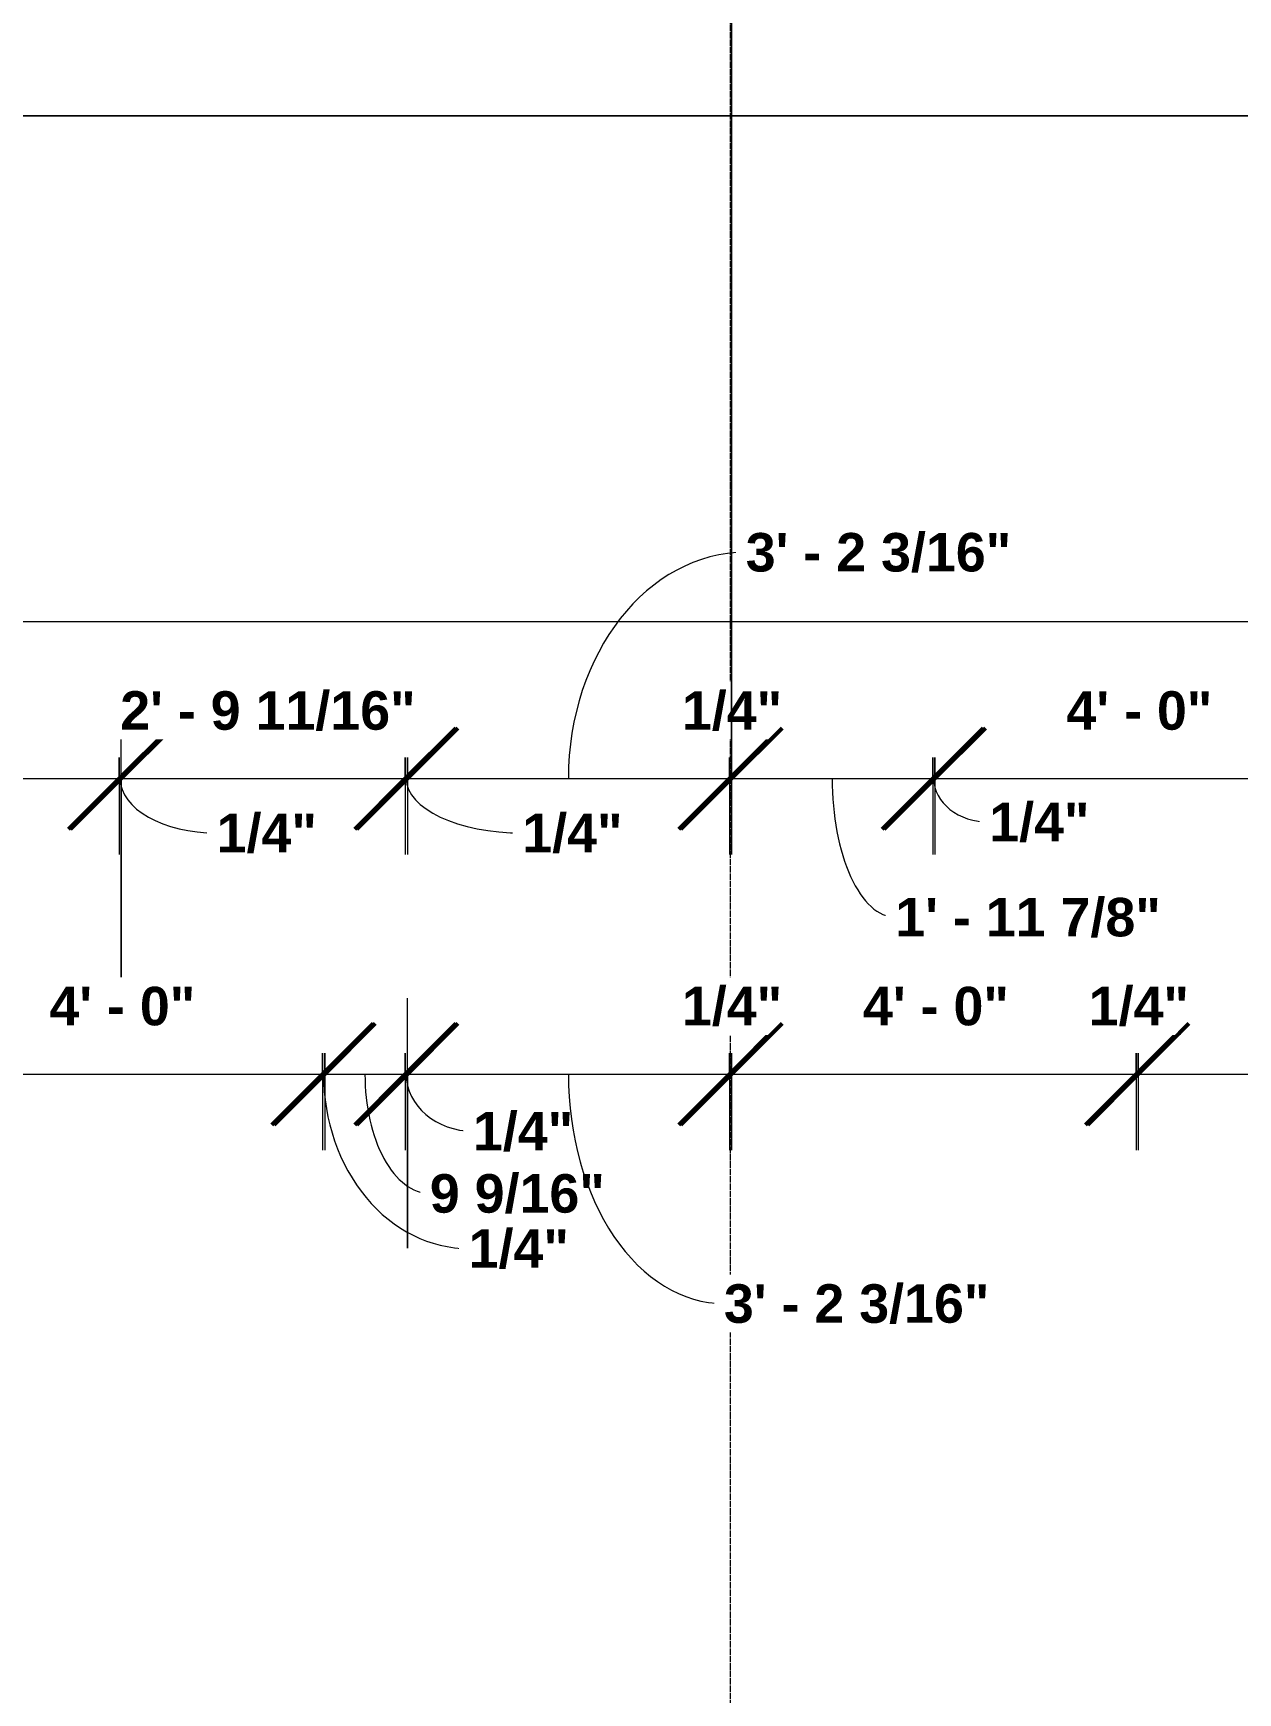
# Model space of a CAD drawing. Header units: inches. Extents: x 23906 to 26777, y -23220 to -20467.
# Drawn here: x 25029.7 to 25172.6, y -23079 to -22882.3 of the extents above; entities that cross this region are included whole.
import ezdxf

# ---------------------------------------------------------------- set-up
doc = ezdxf.new("R2010")
doc.units = ezdxf.units.IN
doc.header["$MEASUREMENT"] = 0
doc.linetypes.add('Grid Line 1_2_', pattern=[0.875, 0.5, -0.125, 0.125, -0.125])
for name, color, linetype, lineweight in [('A-ANNO-DIMS', 211, 'Continuous', 9), ('A-ANNO-DIMS-96', 211, 'Continuous', 9), ('A-SITE-ROAD', 130, 'Continuous', 140), ('A-SITE-SWLK', 140, 'Continuous', 140), ('C-TOPO', 7, 'Continuous', 20), ('S-GRID', 1, 'Continuous', 9)]:
    doc.layers.add(name, color=color, linetype=linetype, lineweight=lineweight)
doc.styles.add('Arial_B_1', font='arialbd.ttf', dxfattribs={"height": 4.566403})
doc.dimstyles.new('OD_Dimension_2_2', dxfattribs={"dimscale": 12, "dimtxt": 4.5, "dimasz": 1, "dimexe": 0.75, "dimexo": 0.5, "dimgap": 0.375, "dimtad": 1, "dimdec": 4, "dimrnd": 0.0625, "dimzin": 3, "dimdsep": 46, "dimlunit": 4, "dimtxsty": 'Arial_B_1', "dimblk1": 'OBLIQUE', "dimblk2": 'OBLIQUE', "dimsah": 1, "dimcen": 0.09, "dimdle": 0.75, "dimazin": 0, "dimtfac": 1, "dimtdec": 4, "dimtix": 1, "dimtmove": 1, "dimatfit": 3, "dimfxl": 1, "dimtvp": 1, "dimtfill": 1, "dimfrac": 2, "dimtolj": 1, "dimtzin": 0, "dimlwd": 13, "dimlwe": 13, "dimarcsym": 2})
doc.dimstyles.new('OD_Dimension_2_3', dxfattribs={"dimscale": 12, "dimtxt": 4.5, "dimasz": 1, "dimexe": 0.75, "dimexo": 0.5, "dimgap": 0.375, "dimtad": 1, "dimdec": 4, "dimrnd": 0.0625, "dimzin": 3, "dimdsep": 46, "dimlunit": 4, "dimtxsty": 'Arial_B_1', "dimblk1": 'OBLIQUE', "dimblk2": 'OBLIQUE', "dimsah": 1, "dimcen": 0.09, "dimdle": 0.75, "dimazin": 0, "dimtfac": 1, "dimtdec": 4, "dimtix": 1, "dimtmove": 0, "dimatfit": 3, "dimfxl": 1, "dimtvp": 1, "dimtfill": 1, "dimfrac": 2, "dimtolj": 1, "dimtzin": 0, "dimlwd": 13, "dimlwe": 13, "dimarcsym": 2})

# ---------------------------------------------------------------- blocks, each defined once
blk = doc.blocks.new('DIMBLOCK124-Enlarged First Floor Plan _East_')
at = {"layer": 'A-ANNO-DIMS-96', "lineweight": 13}
for p, q in [((24991.89, -22998.63), (24991.89, -22961.65)), ((25039.89, -22968.16), (25039.89, -22979.65)), ((25039.89, -22970.65), (25039.89, -22968.16)), ((24991.89, -22970.65), (25039.89, -22970.65)), ((24991.89, -22970.65), (24991.89, -22998.63))]:
    blk.add_line(p, q, dxfattribs=at)
at = {"layer": 'A-ANNO-DIMS-96', "lineweight": 50}
for p, q in [((24991.89, -22970.65), (24997.89, -22964.65)), ((25039.89, -22970.65), (25045.89, -22964.65)), ((24991.89, -22970.65), (24985.89, -22976.65)), ((25039.89, -22970.65), (25033.89, -22976.65))]:
    blk.add_line(p, q, dxfattribs=at)
at = {"layer": 'A-ANNO-DIMS-96', "color": 0, "lineweight": 13, "insert": (25007.5, -22960.29), "char_height": 4.566, "width": 20.1429, "attachment_point": 1, "line_spacing_factor": 0.938532, "style": 'Arial_B_1', "bg_fill": 3, "box_fill_scale": 1.25, "bg_fill_color": 0, "bg_fill_transparency": 0}
blk.add_mtext('4\' - 0"', dxfattribs=at)
blk = doc.blocks.new('_Oblique')
at = {"color": 0, "linetype": 'ByBlock', "lineweight": -2}
blk.add_line((-0.5, -0.5), (0.5, 0.5), dxfattribs=at)
blk = doc.blocks.new('DIMBLOCK125-Enlarged First Floor Plan _East_')
at = {"layer": 'A-ANNO-DIMS-96', "lineweight": 13}
for p, q in [((25040.14, -22998.63), (25040.14, -22961.65)), ((25039.89, -22968.16), (25039.89, -22979.65)), ((25039.89, -22970.65), (25039.89, -22968.16)), ((25039.89, -22970.65), (25040.14, -22970.65)), ((25040.14, -22970.65), (25040.14, -22998.63))]:
    blk.add_line(p, q, dxfattribs=at)
at = {"layer": 'A-ANNO-DIMS-96', "lineweight": 50}
for p, q in [((25039.89, -22970.65), (25045.89, -22964.65)), ((25040.14, -22970.65), (25046.14, -22964.65)), ((25039.89, -22970.65), (25033.89, -22976.65)), ((25040.14, -22970.65), (25034.14, -22976.65))]:
    blk.add_line(p, q, dxfattribs=at)
at = {"layer": 'A-ANNO-DIMS-96', "lineweight": 13}
blk.add_ellipse((25051.46, -22970.65), major_axis=(11.45, 0), ratio=0.562666, start_param=3.141593, end_param=4.712389, dxfattribs=at)
at = {"layer": 'A-ANNO-DIMS-96', "color": 0, "lineweight": 13, "insert": (25051.46, -22974.81), "char_height": 4.566, "width": 13.8, "attachment_point": 1, "line_spacing_factor": 0.938532, "style": 'Arial_B_1', "bg_fill": 3, "box_fill_scale": 1.25, "bg_fill_color": 0, "bg_fill_transparency": 0}
blk.add_mtext('1/4"', dxfattribs=at)
blk = doc.blocks.new('DIMBLOCK126-Enlarged First Floor Plan _East_')
at = {"layer": 'A-ANNO-DIMS-96', "lineweight": 13}
for p, q in [((25040.14, -22998.63), (25040.14, -22961.65)), ((25073.83, -22968.16), (25073.83, -22979.65)), ((25073.83, -22970.65), (25073.83, -22968.16)), ((25040.14, -22970.65), (25073.83, -22970.65)), ((25040.14, -22970.65), (25040.14, -22998.63))]:
    blk.add_line(p, q, dxfattribs=at)
at = {"layer": 'A-ANNO-DIMS-96', "lineweight": 50}
for p, q in [((25040.14, -22970.65), (25046.14, -22964.65)), ((25073.83, -22970.65), (25079.83, -22964.65)), ((25040.14, -22970.65), (25034.14, -22976.65)), ((25073.83, -22970.65), (25067.83, -22976.65))]:
    blk.add_line(p, q, dxfattribs=at)
at = {"layer": 'A-ANNO-DIMS-96', "color": 0, "lineweight": 13, "insert": (25040.02, -22960.29), "char_height": 4.5664, "width": 40.7143, "attachment_point": 1, "line_spacing_factor": 0.938532, "style": 'Arial_B_1', "bg_fill": 3, "box_fill_scale": 1.25, "bg_fill_color": 0, "bg_fill_transparency": 0}
blk.add_mtext('2\' - 9 11/16"', dxfattribs=at)
blk = doc.blocks.new('DIMBLOCK127-Enlarged First Floor Plan _East_')
at = {"layer": 'A-ANNO-DIMS-96', "lineweight": 50}
for p, q in [((25073.83, -22970.65), (25079.83, -22964.65)), ((25074.08, -22970.65), (25080.08, -22964.65)), ((25073.83, -22970.65), (25067.83, -22976.65)), ((25074.08, -22970.65), (25068.08, -22976.65))]:
    blk.add_line(p, q, dxfattribs=at)
at = {"layer": 'A-ANNO-DIMS-96', "lineweight": 13}
for p, q in [((25073.83, -22968.16), (25073.83, -22979.65)), ((25073.83, -22970.65), (25073.83, -22968.16)), ((25074.08, -22968.16), (25074.08, -22979.65)), ((25074.08, -22970.65), (25074.08, -22968.16)), ((25073.83, -22970.65), (25074.08, -22970.65))]:
    blk.add_line(p, q, dxfattribs=at)
blk.add_ellipse((25087.71, -22970.65), major_axis=(13.76, 0), ratio=0.468121, start_param=3.141593, end_param=4.712389, dxfattribs=at)
at = {"layer": 'A-ANNO-DIMS-96', "color": 0, "lineweight": 13, "insert": (25087.71, -22974.81), "char_height": 4.566, "width": 13.8, "attachment_point": 1, "line_spacing_factor": 0.938532, "style": 'Arial_B_1', "bg_fill": 3, "box_fill_scale": 1.25, "bg_fill_color": 0, "bg_fill_transparency": 0}
blk.add_mtext('1/4"', dxfattribs=at)
blk = doc.blocks.new('DIMBLOCK128-Enlarged First Floor Plan _East_')
at = {"layer": 'A-ANNO-DIMS-96', "lineweight": 50}
for p, q in [((25074.08, -22970.65), (25080.08, -22964.65)), ((25112.27, -22970.65), (25118.27, -22964.65)), ((25074.08, -22970.65), (25068.08, -22976.65)), ((25112.27, -22970.65), (25106.27, -22976.65))]:
    blk.add_line(p, q, dxfattribs=at)
at = {"layer": 'A-ANNO-DIMS-96', "lineweight": 13}
for p, q in [((25074.08, -22968.16), (25074.08, -22979.65)), ((25074.08, -22970.65), (25074.08, -22968.16)), ((25112.27, -22968.16), (25112.27, -22979.65)), ((25112.27, -22970.65), (25112.27, -22968.16)), ((25074.08, -22970.65), (25112.27, -22970.65))]:
    blk.add_line(p, q, dxfattribs=at)
blk.add_ellipse((25114.21, -22970.65), major_axis=(0, 26.83), ratio=0.784004, start_param=0, end_param=1.570796, dxfattribs=at)
at = {"layer": 'A-ANNO-DIMS-96', "color": 0, "lineweight": 13, "insert": (25114.21, -22941.53), "char_height": 4.5664, "width": 36.6, "attachment_point": 1, "line_spacing_factor": 0.938532, "style": 'Arial_B_1', "bg_fill": 3, "box_fill_scale": 1.25, "bg_fill_color": 0, "bg_fill_transparency": 0}
blk.add_mtext('3\' - 2 3/16"', dxfattribs=at)
blk = doc.blocks.new('DIMBLOCK129-Enlarged First Floor Plan _East_')
at = {"layer": 'A-ANNO-DIMS-96', "lineweight": 13}
for p, q in [((25112.52, -22804.62), (25112.52, -22979.65)), ((25112.52, -22970.65), (25112.52, -22804.62)), ((25112.27, -22968.16), (25112.27, -22979.65)), ((25112.27, -22970.65), (25112.27, -22968.16)), ((25112.27, -22970.65), (25112.52, -22970.65))]:
    blk.add_line(p, q, dxfattribs=at)
at = {"layer": 'A-ANNO-DIMS-96', "lineweight": 50}
for p, q in [((25112.27, -22970.65), (25118.27, -22964.65)), ((25112.52, -22970.65), (25118.52, -22964.65)), ((25112.27, -22970.65), (25106.27, -22976.65)), ((25112.52, -22970.65), (25106.52, -22976.65))]:
    blk.add_line(p, q, dxfattribs=at)
at = {"layer": 'A-ANNO-DIMS-96', "color": 0, "lineweight": 13, "insert": (25106.64, -22960.29), "char_height": 4.566, "width": 13.8, "attachment_point": 1, "line_spacing_factor": 0.938532, "style": 'Arial_B_1', "bg_fill": 3, "box_fill_scale": 1.25, "bg_fill_color": 0, "bg_fill_transparency": 0}
blk.add_mtext('1/4"', dxfattribs=at)
blk = doc.blocks.new('DIMBLOCK130-Enlarged First Floor Plan _East_')
at = {"layer": 'A-ANNO-DIMS-96', "lineweight": 13}
for p, q in [((25112.52, -22804.62), (25112.52, -22979.65)), ((25112.52, -22970.65), (25112.52, -22804.62)), ((25136.39, -22968.16), (25136.39, -22979.65)), ((25136.39, -22970.65), (25136.39, -22968.16)), ((25112.52, -22970.65), (25136.39, -22970.65))]:
    blk.add_line(p, q, dxfattribs=at)
at = {"layer": 'A-ANNO-DIMS-96', "lineweight": 50}
for p, q in [((25112.52, -22970.65), (25118.52, -22964.65)), ((25136.39, -22970.65), (25142.39, -22964.65)), ((25112.52, -22970.65), (25106.52, -22976.65)), ((25136.39, -22970.65), (25130.39, -22976.65))]:
    blk.add_line(p, q, dxfattribs=at)
at = {"layer": 'A-ANNO-DIMS-96', "lineweight": 13}
blk.add_ellipse((25131.95, -22970.65), major_axis=(0, 16.42), ratio=0.456341, start_param=1.570796, end_param=3.141593, dxfattribs=at)
at = {"layer": 'A-ANNO-DIMS-96', "color": 0, "lineweight": 13, "insert": (25131.95, -22984.79), "char_height": 4.5664, "width": 36.6, "attachment_point": 1, "line_spacing_factor": 0.938532, "style": 'Arial_B_1', "bg_fill": 3, "box_fill_scale": 1.25, "bg_fill_color": 0, "bg_fill_transparency": 0}
blk.add_mtext('1\' - 11 7/8"', dxfattribs=at)
blk = doc.blocks.new('DIMBLOCK131-Enlarged First Floor Plan _East_')
at = {"layer": 'A-ANNO-DIMS-96', "lineweight": 50}
for p, q in [((25136.39, -22970.65), (25142.39, -22964.65)), ((25136.64, -22970.65), (25142.64, -22964.65)), ((25136.39, -22970.65), (25130.39, -22976.65)), ((25136.64, -22970.65), (25130.64, -22976.65))]:
    blk.add_line(p, q, dxfattribs=at)
at = {"layer": 'A-ANNO-DIMS-96', "lineweight": 13}
for p, q in [((25136.39, -22968.16), (25136.39, -22979.65)), ((25136.39, -22970.65), (25136.39, -22968.16)), ((25136.64, -22968.16), (25136.64, -22979.65)), ((25136.64, -22970.65), (25136.64, -22968.16)), ((25136.39, -22970.65), (25136.64, -22970.65))]:
    blk.add_line(p, q, dxfattribs=at)
blk.add_ellipse((25143.09, -22970.65), major_axis=(6.58, 0), ratio=0.783622, start_param=3.141593, end_param=4.712389, dxfattribs=at)
at = {"layer": 'A-ANNO-DIMS-96', "color": 0, "lineweight": 13, "insert": (25143.09, -22973.52), "char_height": 4.566, "width": 13.8, "attachment_point": 1, "line_spacing_factor": 0.938532, "style": 'Arial_B_1', "bg_fill": 3, "box_fill_scale": 1.25, "bg_fill_color": 0, "bg_fill_transparency": 0}
blk.add_mtext('1/4"', dxfattribs=at)
blk = doc.blocks.new('DIMBLOCK132-Enlarged First Floor Plan _East_')
at = {"layer": 'A-ANNO-DIMS-96', "lineweight": 50}
for p, q in [((25136.64, -22970.65), (25142.64, -22964.65)), ((25184.64, -22970.65), (25190.64, -22964.65)), ((25136.64, -22970.65), (25130.64, -22976.65)), ((25184.64, -22970.65), (25178.64, -22976.65))]:
    blk.add_line(p, q, dxfattribs=at)
at = {"layer": 'A-ANNO-DIMS-96', "lineweight": 13}
for p, q in [((25136.64, -22968.16), (25136.64, -22979.65)), ((25136.64, -22970.65), (25136.64, -22968.16)), ((25184.64, -22968.16), (25184.64, -22979.65)), ((25184.64, -22970.65), (25184.64, -22968.16)), ((25136.64, -22970.65), (25184.64, -22970.65))]:
    blk.add_line(p, q, dxfattribs=at)
at = {"layer": 'A-ANNO-DIMS-96', "color": 0, "lineweight": 13, "insert": (25152.25, -22960.29), "char_height": 4.566, "width": 20.1429, "attachment_point": 1, "line_spacing_factor": 0.938532, "style": 'Arial_B_1', "bg_fill": 3, "box_fill_scale": 1.25, "bg_fill_color": 0, "bg_fill_transparency": 0}
blk.add_mtext('4\' - 0"', dxfattribs=at)
blk = doc.blocks.new('DIMBLOCK222-Enlarged First Floor Plan _East_')
at = {"layer": 'A-ANNO-DIMS-96', "lineweight": 50}
for p, q in [((25016.02, -23005.69), (25022.02, -22999.69)), ((25064.02, -23005.69), (25070.02, -22999.69)), ((25016.02, -23005.69), (25010.02, -23011.69)), ((25064.02, -23005.69), (25058.02, -23011.69))]:
    blk.add_line(p, q, dxfattribs=at)
at = {"layer": 'A-ANNO-DIMS-96', "lineweight": 13}
for p, q in [((25016.02, -23003.2), (25016.02, -23014.69)), ((25016.02, -23005.69), (25016.02, -23003.2)), ((25064.02, -23003.2), (25064.02, -23014.69)), ((25064.02, -23005.69), (25064.02, -23003.2)), ((25016.02, -23005.69), (25064.02, -23005.69))]:
    blk.add_line(p, q, dxfattribs=at)
at = {"layer": 'A-ANNO-DIMS-96', "color": 0, "lineweight": 13, "insert": (25031.62, -22995.33), "char_height": 4.566, "width": 20.1429, "attachment_point": 1, "line_spacing_factor": 0.938532, "style": 'Arial_B_1', "bg_fill": 3, "box_fill_scale": 1.25, "bg_fill_color": 0, "bg_fill_transparency": 0}
blk.add_mtext('4\' - 0"', dxfattribs=at)
blk = doc.blocks.new('DIMBLOCK223-Enlarged First Floor Plan _East_')
at = {"layer": 'A-ANNO-DIMS-96', "lineweight": 50}
for p, q in [((25064.02, -23005.69), (25070.02, -22999.69)), ((25064.27, -23005.69), (25070.27, -22999.69)), ((25064.02, -23005.69), (25058.02, -23011.69)), ((25064.27, -23005.69), (25058.27, -23011.69))]:
    blk.add_line(p, q, dxfattribs=at)
at = {"layer": 'A-ANNO-DIMS-96', "lineweight": 13}
for p, q in [((25064.02, -23003.2), (25064.02, -23014.69)), ((25064.02, -23005.69), (25064.02, -23003.2)), ((25064.27, -23003.2), (25064.27, -23014.69)), ((25064.27, -23005.69), (25064.27, -23003.2)), ((25064.02, -23005.69), (25064.27, -23005.69))]:
    blk.add_line(p, q, dxfattribs=at)
blk.add_ellipse((25081.35, -23005.69), major_axis=(0, 20.67), ratio=0.832814, start_param=1.570796, end_param=3.141593, dxfattribs=at)
at = {"layer": 'A-ANNO-DIMS-96', "color": 0, "lineweight": 13, "insert": (25081.35, -23024.07), "char_height": 4.566, "width": 13.8, "attachment_point": 1, "line_spacing_factor": 0.938532, "style": 'Arial_B_1', "bg_fill": 3, "box_fill_scale": 1.25, "bg_fill_color": 0, "bg_fill_transparency": 0}
blk.add_mtext('1/4"', dxfattribs=at)
blk = doc.blocks.new('DIMBLOCK224-Enlarged First Floor Plan _East_')
at = {"layer": 'A-ANNO-DIMS-96', "lineweight": 50}
for p, q in [((25064.27, -23005.69), (25070.27, -22999.69)), ((25073.83, -23005.69), (25079.83, -22999.69)), ((25064.27, -23005.69), (25058.27, -23011.69)), ((25073.83, -23005.69), (25067.83, -23011.69))]:
    blk.add_line(p, q, dxfattribs=at)
at = {"layer": 'A-ANNO-DIMS-96', "lineweight": 13}
for p, q in [((25064.27, -23003.2), (25064.27, -23014.69)), ((25064.27, -23005.69), (25064.27, -23003.2)), ((25073.83, -23003.2), (25073.83, -23014.69)), ((25073.83, -23005.69), (25073.83, -23003.2)), ((25064.27, -23005.69), (25073.83, -23005.69))]:
    blk.add_line(p, q, dxfattribs=at)
blk.add_ellipse((25076.74, -23005.69), major_axis=(0, 14.13), ratio=0.544679, start_param=1.570796, end_param=3.141593, dxfattribs=at)
at = {"layer": 'A-ANNO-DIMS-96', "color": 0, "lineweight": 13, "insert": (25076.74, -23017.54), "char_height": 4.566, "width": 24.0857, "attachment_point": 1, "line_spacing_factor": 0.938532, "style": 'Arial_B_1', "bg_fill": 3, "box_fill_scale": 1.25, "bg_fill_color": 0, "bg_fill_transparency": 0}
blk.add_mtext('9 9/16"', dxfattribs=at)
blk = doc.blocks.new('DIMBLOCK225-Enlarged First Floor Plan _East_')
at = {"layer": 'A-ANNO-DIMS-96', "lineweight": 13}
for p, q in [((25074.08, -23026.3), (25074.08, -22996.69)), ((25073.83, -23003.2), (25073.83, -23014.69)), ((25073.83, -23005.69), (25073.83, -23003.2)), ((25073.83, -23005.69), (25074.08, -23005.69)), ((25074.08, -23005.69), (25074.08, -23026.3))]:
    blk.add_line(p, q, dxfattribs=at)
at = {"layer": 'A-ANNO-DIMS-96', "lineweight": 50}
for p, q in [((25073.83, -23005.69), (25079.83, -22999.69)), ((25074.08, -23005.69), (25080.08, -22999.69)), ((25073.83, -23005.69), (25067.83, -23011.69)), ((25074.08, -23005.69), (25068.08, -23011.69))]:
    blk.add_line(p, q, dxfattribs=at)
at = {"layer": 'A-ANNO-DIMS-96', "lineweight": 13}
blk.add_ellipse((25081.86, -23005.69), major_axis=(7.91, 0), ratio=0.854129, start_param=3.141593, end_param=4.712389, dxfattribs=at)
at = {"layer": 'A-ANNO-DIMS-96', "color": 0, "lineweight": 13, "insert": (25081.86, -23010.16), "char_height": 4.566, "width": 13.8, "attachment_point": 1, "line_spacing_factor": 0.938532, "style": 'Arial_B_1', "bg_fill": 3, "box_fill_scale": 1.25, "bg_fill_color": 0, "bg_fill_transparency": 0}
blk.add_mtext('1/4"', dxfattribs=at)
blk = doc.blocks.new('DIMBLOCK226-Enlarged First Floor Plan _East_')
at = {"layer": 'A-ANNO-DIMS-96', "lineweight": 13}
for p, q in [((25074.08, -23026.3), (25074.08, -22996.69)), ((25112.27, -23003.2), (25112.27, -23014.69)), ((25112.27, -23005.69), (25112.27, -23003.2)), ((25074.08, -23005.69), (25112.27, -23005.69)), ((25074.08, -23005.69), (25074.08, -23026.3))]:
    blk.add_line(p, q, dxfattribs=at)
at = {"layer": 'A-ANNO-DIMS-96', "lineweight": 50}
for p, q in [((25074.08, -23005.69), (25080.08, -22999.69)), ((25112.27, -23005.69), (25118.27, -22999.69)), ((25074.08, -23005.69), (25068.08, -23011.69)), ((25112.27, -23005.69), (25106.27, -23011.69))]:
    blk.add_line(p, q, dxfattribs=at)
at = {"layer": 'A-ANNO-DIMS-96', "lineweight": 13}
blk.add_ellipse((25111.62, -23005.69), major_axis=(0, 27.19), ratio=0.678502, start_param=1.570796, end_param=3.141593, dxfattribs=at)
at = {"layer": 'A-ANNO-DIMS-96', "color": 0, "lineweight": 13, "insert": (25111.62, -23030.59), "char_height": 4.5664, "width": 36.6, "attachment_point": 1, "line_spacing_factor": 0.938532, "style": 'Arial_B_1', "bg_fill": 3, "box_fill_scale": 1.25, "bg_fill_color": 0, "bg_fill_transparency": 0}
blk.add_mtext('3\' - 2 3/16"', dxfattribs=at)
blk = doc.blocks.new('DIMBLOCK227-Enlarged First Floor Plan _East_')
at = {"layer": 'A-ANNO-DIMS-96', "lineweight": 50}
for p, q in [((25112.27, -23005.69), (25118.27, -22999.69)), ((25112.52, -23005.69), (25118.52, -22999.69)), ((25112.27, -23005.69), (25106.27, -23011.69)), ((25112.52, -23005.69), (25106.52, -23011.69))]:
    blk.add_line(p, q, dxfattribs=at)
at = {"layer": 'A-ANNO-DIMS-96', "lineweight": 13}
for p, q in [((25112.27, -23003.2), (25112.27, -23014.69)), ((25112.27, -23005.69), (25112.27, -23003.2)), ((25112.52, -23003.2), (25112.52, -23014.69)), ((25112.52, -23005.69), (25112.52, -23003.2)), ((25112.27, -23005.69), (25112.52, -23005.69))]:
    blk.add_line(p, q, dxfattribs=at)
at = {"layer": 'A-ANNO-DIMS-96', "color": 0, "lineweight": 13, "insert": (25106.64, -22995.33), "char_height": 4.566, "width": 13.8, "attachment_point": 1, "line_spacing_factor": 0.938532, "style": 'Arial_B_1', "bg_fill": 3, "box_fill_scale": 1.25, "bg_fill_color": 0, "bg_fill_transparency": 0}
blk.add_mtext('1/4"', dxfattribs=at)
blk = doc.blocks.new('DIMBLOCK228-Enlarged First Floor Plan _East_')
at = {"layer": 'A-ANNO-DIMS-96', "lineweight": 50}
for p, q in [((25112.52, -23005.69), (25118.52, -22999.69)), ((25160.52, -23005.69), (25166.52, -22999.69)), ((25112.52, -23005.69), (25106.52, -23011.69)), ((25160.52, -23005.69), (25154.52, -23011.69))]:
    blk.add_line(p, q, dxfattribs=at)
at = {"layer": 'A-ANNO-DIMS-96', "lineweight": 13}
for p, q in [((25112.52, -23003.2), (25112.52, -23014.69)), ((25112.52, -23005.69), (25112.52, -23003.2)), ((25160.52, -23003.2), (25160.52, -23014.69)), ((25160.52, -23005.69), (25160.52, -23003.2)), ((25112.52, -23005.69), (25160.52, -23005.69))]:
    blk.add_line(p, q, dxfattribs=at)
at = {"layer": 'A-ANNO-DIMS-96', "color": 0, "lineweight": 13, "insert": (25128.12, -22995.33), "char_height": 4.566, "width": 20.1429, "attachment_point": 1, "line_spacing_factor": 0.938532, "style": 'Arial_B_1', "bg_fill": 3, "box_fill_scale": 1.25, "bg_fill_color": 0, "bg_fill_transparency": 0}
blk.add_mtext('4\' - 0"', dxfattribs=at)
blk = doc.blocks.new('DIMBLOCK229-Enlarged First Floor Plan _East_')
at = {"layer": 'A-ANNO-DIMS-96', "lineweight": 50}
for p, q in [((25160.52, -23005.69), (25166.52, -22999.69)), ((25160.77, -23005.69), (25166.77, -22999.69)), ((25160.52, -23005.69), (25154.52, -23011.69)), ((25160.77, -23005.69), (25154.77, -23011.69))]:
    blk.add_line(p, q, dxfattribs=at)
at = {"layer": 'A-ANNO-DIMS-96', "lineweight": 13}
for p, q in [((25160.52, -23003.2), (25160.52, -23014.69)), ((25160.52, -23005.69), (25160.52, -23003.2)), ((25160.77, -23003.2), (25160.77, -23014.69)), ((25160.77, -23005.69), (25160.77, -23003.2)), ((25160.52, -23005.69), (25160.77, -23005.69))]:
    blk.add_line(p, q, dxfattribs=at)
at = {"layer": 'A-ANNO-DIMS-96', "color": 0, "lineweight": 13, "insert": (25154.89, -22995.33), "char_height": 4.566, "width": 13.8, "attachment_point": 1, "line_spacing_factor": 0.938532, "style": 'Arial_B_1', "bg_fill": 3, "box_fill_scale": 1.25, "bg_fill_color": 0, "bg_fill_transparency": 0}
blk.add_mtext('1/4"', dxfattribs=at)
blk = doc.blocks.new('DIMBLOCK230-Enlarged First Floor Plan _East_')
at = {"layer": 'A-ANNO-DIMS-96', "lineweight": 50}
for p, q in [((25160.77, -23005.69), (25166.77, -22999.69)), ((25208.77, -23005.69), (25214.77, -22999.69)), ((25160.77, -23005.69), (25154.77, -23011.69)), ((25208.77, -23005.69), (25202.77, -23011.69))]:
    blk.add_line(p, q, dxfattribs=at)
at = {"layer": 'A-ANNO-DIMS-96', "lineweight": 13}
for p, q in [((25160.77, -23003.2), (25160.77, -23014.69)), ((25160.77, -23005.69), (25160.77, -23003.2)), ((25208.77, -23003.2), (25208.77, -23014.69)), ((25208.77, -23005.69), (25208.77, -23003.2)), ((25160.77, -23005.69), (25208.77, -23005.69))]:
    blk.add_line(p, q, dxfattribs=at)
at = {"layer": 'A-ANNO-DIMS-96', "color": 0, "lineweight": 13, "insert": (25176.37, -22995.33), "char_height": 4.566, "width": 20.1429, "attachment_point": 1, "line_spacing_factor": 0.938532, "style": 'Arial_B_1', "bg_fill": 3, "box_fill_scale": 1.25, "bg_fill_color": 0, "bg_fill_transparency": 0}
blk.add_mtext('4\' - 0"', dxfattribs=at)

msp = doc.modelspace()

# ---------------------------------------------------------------- linework, layer by layer
at = {"layer": 'A-SITE-ROAD', "color": 43, "lineweight": 13}
msp.add_line((26158.89344, -22952.06748), (24207.10448, -22952.06748), dxfattribs=at)
at = {"layer": 'A-SITE-SWLK', "color": 43, "lineweight": 13}
msp.add_line((24244.01523, -22892.06748), (25981.01523, -22892.06748), dxfattribs=at)
at = {"layer": 'C-TOPO', "color": 43, "lineweight": 13}
for p, q in [((24244.01514, -22892.06689), (25981.0166, -22892.06689)), ((25981.0166, -22892.06689), (24244.01514, -22892.06689)), ((26363.89648, -22952.06689), (24207.10448, -22952.06689)), ((26284.88965, -22952.06689), (24207.10448, -22952.06689))]:
    msp.add_line(p, q, dxfattribs=at)
at = {"layer": 'S-GRID', "linetype": 'Grid Line 1_2_'}
for p, q in [((25112.39023, -23114.51771), (25112.39023, -20749.66023)), ((25112.39023, -23171.65854), (25112.39023, -20902.42781))]:
    msp.add_line(p, q, dxfattribs=at)

# ---------------------------------------------------------------- dimensions: what is measured, and where the dimension line sits
at = {"layer": 'A-ANNO-DIMS', "lineweight": 13}
dim = msp.add_linear_dim(base=(25039.89023, -22970.64582), p1=(24991.89023, -22992.62731), p2=(25039.89023, -22962.16053), dimstyle='OD_Dimension_2_3', override={"dimpost": '<>', "dimfxl": 56.852654}, dxfattribs=at)
dim.commit()
dim.dimension.update_dxf_attribs({"geometry": 'DIMBLOCK124-Enlarged First Floor Plan _East_', "text_midpoint": (25015.89023, -22963.81433)})

# ---------------------------------------------------------------- next in the draw order: dimensions: what is measured, and where the dimension line sits
dim = msp.add_linear_dim(base=(25040.14023, -22970.64582), p1=(25039.89023, -22962.16053), p2=(25040.14023, -22992.62731), dimstyle='OD_Dimension_2_2', override={"dimpost": '<>', "dimfxl": 30.467799}, dxfattribs=at)
dim.commit()
dim.dimension.update_dxf_attribs({"geometry": 'DIMBLOCK125-Enlarged First Floor Plan _East_', "text_midpoint": (25058.36407, -22977.85127), "dimtype": 160})

# ---------------------------------------------------------------- next in the draw order: dimensions: what is measured, and where the dimension line sits
dim = msp.add_linear_dim(base=(25073.82773, -22970.64582), p1=(25040.14023, -22992.62731), p2=(25073.82773, -22962.16053), dimstyle='OD_Dimension_2_3', override={"dimpost": '<>', "dimfxl": 45.421052}, dxfattribs=at)
dim.commit()
dim.dimension.update_dxf_attribs({"geometry": 'DIMBLOCK126-Enlarged First Floor Plan _East_', "text_midpoint": (25056.98398, -22963.78318)})

# ---------------------------------------------------------------- next in the draw order: dimensions: what is measured, and where the dimension line sits
dim = msp.add_linear_dim(base=(25074.07773, -22970.64582), p1=(25073.82773, -22962.16053), p2=(25074.07773, -22962.16053), dimstyle='OD_Dimension_2_2', override={"dimpost": '<>', "dimfxl": 0.25}, dxfattribs=at)
dim.commit()
dim.dimension.update_dxf_attribs({"geometry": 'DIMBLOCK127-Enlarged First Floor Plan _East_', "text_midpoint": (25094.61386, -22977.85127), "dimtype": 160})
dim = msp.add_linear_dim(base=(25064.01523, -23005.68557), p1=(25016.01523, -22997.20029), p2=(25064.01523, -22997.20029), dimstyle='OD_Dimension_2_3', override={"dimpost": '<>', "dimfxl": 48}, dxfattribs=at)
dim.commit()
dim.dimension.update_dxf_attribs({"geometry": 'DIMBLOCK222-Enlarged First Floor Plan _East_', "text_midpoint": (25040.01523, -22998.85409)})

# ---------------------------------------------------------------- next in the draw order: dimensions: what is measured, and where the dimension line sits
for base, p1, p2, override, picture, middle in [((25112.26523, -22970.64582), (25074.07773, -22962.16053), (25112.26523, -22962.16053), {"dimpost": '<>', "dimfxl": 38.1875}, 'DIMBLOCK128-Enlarged First Floor Plan _East_', (25132.50718, -22944.57828)), ((25064.26523, -23005.68557), (25064.01523, -22997.20029), (25064.26523, -22997.20029), {"dimpost": '<>', "dimfxl": 0.25}, 'DIMBLOCK223-Enlarged First Floor Plan _East_', (25088.25311, -23027.11748))]:
    dim = msp.add_linear_dim(base=base, p1=p1, p2=p2, dimstyle='OD_Dimension_2_2', override=override, dxfattribs=at)
    dim.commit()
    dim.dimension.update_dxf_attribs({"geometry": picture, "text_midpoint": middle, "dimtype": 160})

# ---------------------------------------------------------------- next in the draw order: dimensions: what is measured, and where the dimension line sits
dim = msp.add_linear_dim(base=(25112.51523, -22970.64582), p1=(25112.26523, -22962.16053), p2=(25112.51523, -22798.61531), dimstyle='OD_Dimension_2_3', override={"dimpost": '<>', "dimfxl": 163.545415}, dxfattribs=at)
dim.commit()
dim.dimension.update_dxf_attribs({"geometry": 'DIMBLOCK129-Enlarged First Floor Plan _East_', "text_midpoint": (25112.39023, -22963.78474)})
dim = msp.add_linear_dim(base=(25073.82773, -23005.68557), p1=(25064.26523, -22997.20029), p2=(25073.82773, -22997.20029), dimstyle='OD_Dimension_2_2', override={"dimpost": '<>', "dimfxl": 9.5625}, dxfattribs=at)
dim.commit()
dim.dimension.update_dxf_attribs({"geometry": 'DIMBLOCK224-Enlarged First Floor Plan _East_', "text_midpoint": (25088.78761, -23020.58275), "dimtype": 160})

# ---------------------------------------------------------------- next in the draw order: dimensions: what is measured, and where the dimension line sits
for base, p1, p2, override, picture, middle in [((25136.39023, -22970.64582), (25112.51523, -22798.61531), (25136.39023, -22962.16053), {"dimpost": '<>', "dimfxl": 165.278722}, 'DIMBLOCK130-Enlarged First Floor Plan _East_', (25150.248, -22987.8341)), ((25074.07773, -23005.68557), (25073.82773, -22997.20029), (25074.07773, -23020.303), {"dimpost": '<>', "dimfxl": 23.104064}, 'DIMBLOCK225-Enlarged First Floor Plan _East_', (25088.75906, -23013.20219))]:
    dim = msp.add_linear_dim(base=base, p1=p1, p2=p2, dimstyle='OD_Dimension_2_2', override=override, dxfattribs=at)
    dim.commit()
    dim.dimension.update_dxf_attribs({"geometry": picture, "text_midpoint": middle, "dimtype": 160})

# ---------------------------------------------------------------- next in the draw order: dimensions: what is measured, and where the dimension line sits
for base, p1, p2, override, picture, middle in [((25136.64023, -22970.64582), (25136.39023, -22962.16053), (25136.64023, -22962.16053), {"dimpost": '<>', "dimfxl": 0.25}, 'DIMBLOCK131-Enlarged First Floor Plan _East_', (25149.99255, -22976.56353)), ((25112.26523, -23005.68557), (25074.07773, -23020.303), (25112.26523, -22997.20029), {"dimpost": '<>', "dimfxl": 44.632056}, 'DIMBLOCK226-Enlarged First Floor Plan _East_', (25129.91657, -23033.63417))]:
    dim = msp.add_linear_dim(base=base, p1=p1, p2=p2, dimstyle='OD_Dimension_2_2', override=override, dxfattribs=at)
    dim.commit()
    dim.dimension.update_dxf_attribs({"geometry": picture, "text_midpoint": middle, "dimtype": 160})

# ---------------------------------------------------------------- next in the draw order: dimensions: what is measured, and where the dimension line sits
for base, p1, p2, override, picture, middle in [((25184.64023, -22970.64582), (25136.64023, -22962.16053), (25184.64023, -22962.16053), {"dimpost": '<>', "dimfxl": 48}, 'DIMBLOCK132-Enlarged First Floor Plan _East_', (25160.64023, -22963.81433)), ((25112.51523, -23005.68557), (25112.26523, -22997.20029), (25112.51523, -22997.20029), {"dimpost": '<>', "dimfxl": 0.25}, 'DIMBLOCK227-Enlarged First Floor Plan _East_', (25112.39023, -22998.8245))]:
    dim = msp.add_linear_dim(base=base, p1=p1, p2=p2, dimstyle='OD_Dimension_2_3', override=override, dxfattribs=at)
    dim.commit()
    dim.dimension.update_dxf_attribs({"geometry": picture, "text_midpoint": middle})

# ---------------------------------------------------------------- next in the draw order: dimensions: what is measured, and where the dimension line sits
dim = msp.add_linear_dim(base=(25160.51523, -23005.68557), p1=(25112.51523, -22997.20029), p2=(25160.51523, -22997.20029), dimstyle='OD_Dimension_2_3', override={"dimpost": '<>', "dimfxl": 48}, dxfattribs=at)
dim.commit()
dim.dimension.update_dxf_attribs({"geometry": 'DIMBLOCK228-Enlarged First Floor Plan _East_', "text_midpoint": (25136.51523, -22998.85409)})

# ---------------------------------------------------------------- next in the draw order: dimensions: what is measured, and where the dimension line sits
dim = msp.add_linear_dim(base=(25160.76523, -23005.68557), p1=(25160.51523, -22997.20029), p2=(25160.76523, -22997.20029), dimstyle='OD_Dimension_2_3', override={"dimpost": '<>', "dimfxl": 0.25}, dxfattribs=at)
dim.commit()
dim.dimension.update_dxf_attribs({"geometry": 'DIMBLOCK229-Enlarged First Floor Plan _East_', "text_midpoint": (25160.64023, -22998.8245)})

# ---------------------------------------------------------------- next in the draw order: dimensions: what is measured, and where the dimension line sits
dim = msp.add_linear_dim(base=(25208.76523, -23005.68557), p1=(25160.76523, -22997.20029), p2=(25208.76523, -22997.20029), dimstyle='OD_Dimension_2_3', override={"dimpost": '<>', "dimfxl": 48}, dxfattribs=at)
dim.commit()
dim.dimension.update_dxf_attribs({"geometry": 'DIMBLOCK230-Enlarged First Floor Plan _East_', "text_midpoint": (25184.76523, -22998.85409)})

doc.saveas('drawing.dxf')
